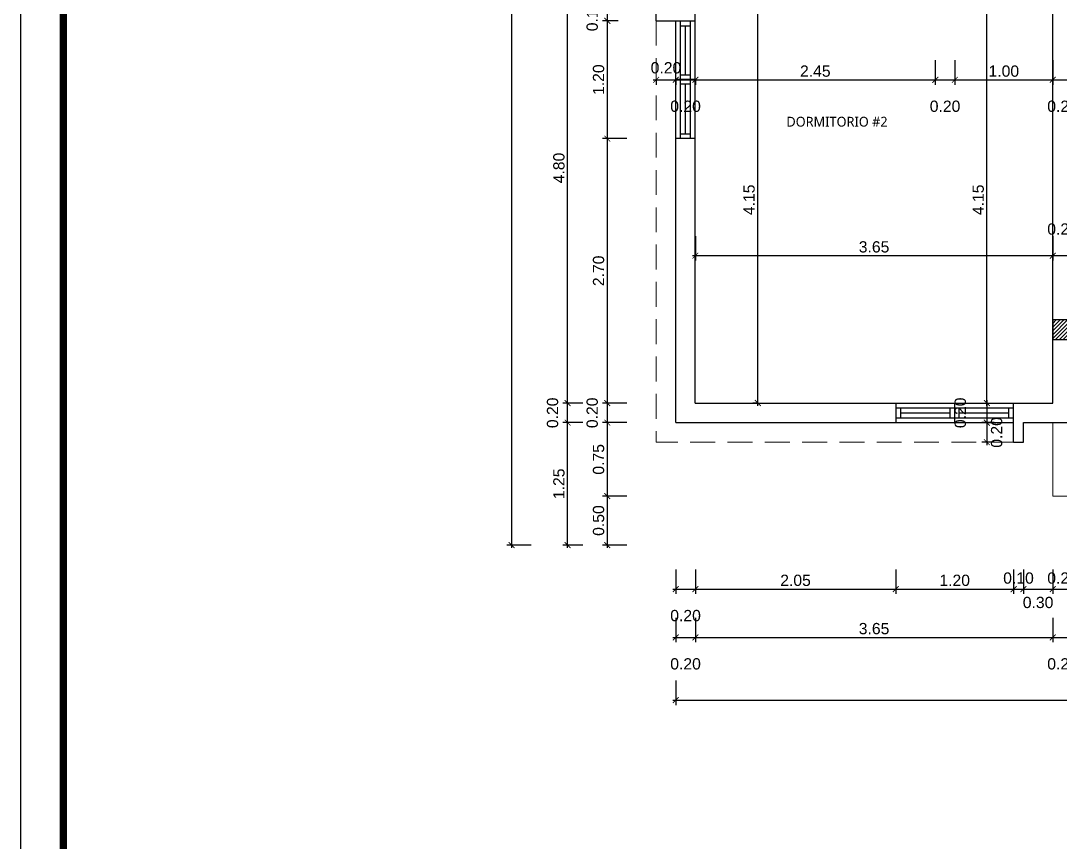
# Model space of a CAD drawing. Header units: feet. Extents: x -417 to 46, y -646 to -218.
# Drawn here: x -112.25 to -101.64, y -294.77 to -286.38 of the extents above; entities that cross this region are included whole.
import ezdxf

# ---------------------------------------------------------------- set-up
doc = ezdxf.new("R2010")
doc.units = ezdxf.units.FT
doc.header["$MEASUREMENT"] = 0
doc.linetypes.add('DASHED', pattern=[19.05, 12.7, -6.35])
for name, color, linetype, lineweight in [('A-GENM', 8, 'Continuous', 9), ('A-WALL', 4, 'Continuous', 25), ('DIM-COTAS', 1, 'Continuous', 5), ('Piso', 8, 'Continuous', 9), ('TXT', 2, 'Continuous', 9), ('vuelo', 251, 'DASHED', 13)]:
    doc.layers.add(name, color=color, linetype=linetype, lineweight=lineweight)
for name, color, linetype in [('columna', 9, 'Continuous'), ('DIM', 10, 'Continuous'), ('MARCO', 7, 'Continuous'), ('PERT-VENT', 2, 'Continuous')]:
    doc.layers.add(name, color=color, linetype=linetype)
doc.styles.add('ads', font='trebuc.ttf', dxfattribs={"height": 0.14})
doc.styles.get("Standard").update_dxf_attribs({"font": 'arial.ttf', "height": 0.115})
doc.dimstyles.new('KEILY', dxfattribs={"dimtxt": 0.115, "dimasz": 0.06, "dimexe": 0.05, "dimexo": 0.2, "dimgap": 0.03, "dimtad": 1, "dimzin": 1, "dimdsep": 46, "dimtxsty": 'Standard', "dimblk": 'ARCHTICK', "dimcen": 2.5, "dimdle": 0.03, "dimclrd": 256, "dimclre": 256, "dimclrt": 7, "dimadec": 0, "dimazin": 0, "dimtfac": 1, "dimtmove": 2, "dimatfit": 3, "dimfxl": 0.2, "dimfxlon": 1, "dimtolj": 1, "dimtzin": 1, "dimarcsym": 0})

# ---------------------------------------------------------------- blocks, each defined once
blk = doc.blocks.new('A$C72735B25')
at = {"layer": 'PERT-VENT', "extrusion": (-1.27878e-17, -1.31713e-15, -1)}
for p, q in [((0, 0), (0, 1.203)), ((0.05, 0), (0.05, 1.203)), ((0.15, 0), (0.15, 1.203)), ((0.2, 0), (0.2, 1.203)), ((0.1, 0.648), (0.1, 1.149)), ((0.15, 0.648), (0.05, 0.648)), ((0.2, 0.602), (0, 0.602)), ((0.15, 0.555), (0.05, 0.555)), ((0.1, 0.05), (0.1, 0.555)), ((0.05, 0.05), (0.15, 0.05))]:
    blk.add_line(p, q, dxfattribs=at)
at = {"layer": 'PERT-VENT', "extrusion": (-1.27878e-17, 1.31713e-15, -1)}
blk.add_line((0.05, 1.153), (0.15, 1.153), dxfattribs=at)
blk = doc.blocks.new('_ArchTick')
at = {"layer": 'DIM-COTAS', "color": 0, "const_width": 0.15}
blk.add_lwpolyline([(-0.5, -0.5), (0.5, 0.5)], dxfattribs=at)
blk = doc.blocks.new('*D194')
at = {"layer": 'Defpoints', "color": 0, "transparency": 16777216}
for p in [(-106.263, -286.379), (-105.952, -286.279), (-105.952, -286.379)]:
    blk.add_point(p, dxfattribs=at)
at = {"layer": 'DIM', "lineweight": -2, "transparency": 16777216}
for p, q in [((-106.263, -286.249), (-106.263, -286.409)), ((-106.152, -286.279), (-106.313, -286.279)), ((-106.152, -286.379), (-106.313, -286.379))]:
    blk.add_line(p, q, dxfattribs=at)
at = {"layer": 'DIM', "lineweight": -2, "transparency": 16777216, "xscale": 0.06, "yscale": 0.06, "zscale": 0.06}
for p, rotation in [((-106.263, -286.279), 90), ((-106.263, -286.379), 270)]:
    blk.add_blockref('_ArchTick', p, dxfattribs=dict(at, rotation=rotation))
at = {"layer": 'DIM', "color": 7, "transparency": 16777216, "insert": (-106.417, -286.329), "char_height": 0.115, "attachment_point": 5, "rotation": 90}
blk.add_mtext('\\A1;0.10', dxfattribs=at)
blk = doc.blocks.new('*D195')
at = {"layer": 'Defpoints', "color": 0, "transparency": 16777216}
for p in [(-105.952, -286.379), (-106.263, -287.582), (-105.752, -287.582)]:
    blk.add_point(p, dxfattribs=at)
at = {"layer": 'DIM', "lineweight": -2, "transparency": 16777216}
for p, q in [((-106.152, -286.379), (-106.313, -286.379)), ((-106.263, -286.349), (-106.263, -287.612)), ((-106.063, -287.582), (-106.313, -287.582))]:
    blk.add_line(p, q, dxfattribs=at)
at = {"layer": 'DIM', "lineweight": -2, "transparency": 16777216, "xscale": 0.06, "yscale": 0.06, "zscale": 0.06}
for p, rotation in [((-106.263, -286.379), 90), ((-106.263, -287.582), 270)]:
    blk.add_blockref('_ArchTick', p, dxfattribs=dict(at, rotation=rotation))
at = {"layer": 'DIM', "color": 7, "transparency": 16777216, "insert": (-106.352, -286.98), "char_height": 0.115, "attachment_point": 5, "rotation": 90}
blk.add_mtext('\\A1;1.20', dxfattribs=at)
blk = doc.blocks.new('*D196')
at = {"layer": 'Defpoints', "color": 0, "transparency": 16777216}
for p in [(-105.752, -287.582), (-106.263, -290.282), (-105.552, -290.282)]:
    blk.add_point(p, dxfattribs=at)
at = {"layer": 'DIM', "lineweight": -2, "transparency": 16777216}
for p, q in [((-106.063, -287.582), (-106.313, -287.582)), ((-106.263, -287.552), (-106.263, -290.312)), ((-106.063, -290.282), (-106.313, -290.282))]:
    blk.add_line(p, q, dxfattribs=at)
at = {"layer": 'DIM', "lineweight": -2, "transparency": 16777216, "xscale": 0.06, "yscale": 0.06, "zscale": 0.06}
for p, rotation in [((-106.263, -287.582), 90), ((-106.263, -290.282), 270)]:
    blk.add_blockref('_ArchTick', p, dxfattribs=dict(at, rotation=rotation))
at = {"layer": 'DIM', "color": 7, "transparency": 16777216, "insert": (-106.352, -288.932), "char_height": 0.115, "attachment_point": 5, "rotation": 90}
blk.add_mtext('\\A1;2.70', dxfattribs=at)
blk = doc.blocks.new('*D197')
at = {"layer": 'Defpoints', "color": 0, "transparency": 16777216}
for p in [(-105.552, -290.282), (-106.263, -290.482), (-105.752, -290.482)]:
    blk.add_point(p, dxfattribs=at)
at = {"layer": 'DIM', "lineweight": -2, "transparency": 16777216}
for p, q in [((-106.063, -290.282), (-106.313, -290.282)), ((-106.263, -290.252), (-106.263, -290.512)), ((-106.063, -290.482), (-106.313, -290.482))]:
    blk.add_line(p, q, dxfattribs=at)
at = {"layer": 'DIM', "lineweight": -2, "transparency": 16777216, "xscale": 0.06, "yscale": 0.06, "zscale": 0.06}
for p, rotation in [((-106.263, -290.282), 90), ((-106.263, -290.482), 270)]:
    blk.add_blockref('_ArchTick', p, dxfattribs=dict(at, rotation=rotation))
at = {"layer": 'DIM', "color": 7, "transparency": 16777216, "insert": (-106.417, -290.382), "char_height": 0.115, "attachment_point": 5, "rotation": 90}
blk.add_mtext('\\A1;0.20', dxfattribs=at)
blk = doc.blocks.new('*D198')
at = {"layer": 'Defpoints', "color": 0, "transparency": 16777216}
for p in [(-105.752, -290.482), (-106.263, -291.232), (-101.902, -291.232)]:
    blk.add_point(p, dxfattribs=at)
at = {"layer": 'DIM', "lineweight": -2, "transparency": 16777216}
for p, q in [((-106.063, -290.482), (-106.313, -290.482)), ((-106.263, -290.452), (-106.263, -291.262)), ((-106.063, -291.232), (-106.313, -291.232))]:
    blk.add_line(p, q, dxfattribs=at)
at = {"layer": 'DIM', "lineweight": -2, "transparency": 16777216, "xscale": 0.06, "yscale": 0.06, "zscale": 0.06}
for p, rotation in [((-106.263, -290.482), 90), ((-106.263, -291.232), 270)]:
    blk.add_blockref('_ArchTick', p, dxfattribs=dict(at, rotation=rotation))
at = {"layer": 'DIM', "color": 7, "transparency": 16777216, "insert": (-106.352, -290.857), "char_height": 0.115, "attachment_point": 5, "rotation": 90}
blk.add_mtext('\\A1;0.75', dxfattribs=at)
blk = doc.blocks.new('*D199')
at = {"layer": 'Defpoints', "color": 0, "transparency": 16777216}
for p in [(-101.902, -291.232), (-106.263, -291.732), (-98.702, -291.732)]:
    blk.add_point(p, dxfattribs=at)
at = {"layer": 'DIM', "lineweight": -2, "transparency": 16777216}
for p, q in [((-106.063, -291.232), (-106.313, -291.232)), ((-106.263, -291.202), (-106.263, -291.762)), ((-106.063, -291.732), (-106.313, -291.732))]:
    blk.add_line(p, q, dxfattribs=at)
at = {"layer": 'DIM', "lineweight": -2, "transparency": 16777216, "xscale": 0.06, "yscale": 0.06, "zscale": 0.06}
for p, rotation in [((-106.263, -291.232), 90), ((-106.263, -291.732), 270)]:
    blk.add_blockref('_ArchTick', p, dxfattribs=dict(at, rotation=rotation))
at = {"layer": 'DIM', "color": 7, "transparency": 16777216, "insert": (-106.352, -291.482), "char_height": 0.115, "attachment_point": 5, "rotation": 90}
blk.add_mtext('\\A1;0.50', dxfattribs=at)
blk = doc.blocks.new('*D200')
at = {"layer": 'Defpoints', "color": 0, "transparency": 16777216}
for p in [(-106.668, -290.482), (-106.313, -290.482), (-106.313, -291.732)]:
    blk.add_point(p, dxfattribs=at)
at = {"layer": 'DIM', "lineweight": -2, "transparency": 16777216}
for p, q in [((-106.513, -290.482), (-106.718, -290.482)), ((-106.668, -291.762), (-106.668, -290.452)), ((-106.513, -291.732), (-106.718, -291.732))]:
    blk.add_line(p, q, dxfattribs=at)
at = {"layer": 'DIM', "lineweight": -2, "transparency": 16777216, "xscale": 0.06, "yscale": 0.06, "zscale": 0.06}
for p, rotation in [((-106.668, -290.482), 90), ((-106.668, -291.732), 270)]:
    blk.add_blockref('_ArchTick', p, dxfattribs=dict(at, rotation=rotation))
at = {"layer": 'DIM', "color": 7, "transparency": 16777216, "insert": (-106.757, -291.107), "char_height": 0.115, "attachment_point": 5, "rotation": 90}
blk.add_mtext('\\A1;1.25', dxfattribs=at)
blk = doc.blocks.new('*D201')
at = {"layer": 'Defpoints', "color": 0, "transparency": 16777216}
for p in [(-106.668, -290.282), (-106.313, -290.282), (-106.313, -290.482)]:
    blk.add_point(p, dxfattribs=at)
at = {"layer": 'DIM', "lineweight": -2, "transparency": 16777216}
for p, q in [((-106.513, -290.282), (-106.718, -290.282)), ((-106.668, -290.512), (-106.668, -290.252)), ((-106.513, -290.482), (-106.718, -290.482))]:
    blk.add_line(p, q, dxfattribs=at)
at = {"layer": 'DIM', "lineweight": -2, "transparency": 16777216, "xscale": 0.06, "yscale": 0.06, "zscale": 0.06}
for p, rotation in [((-106.668, -290.282), 90), ((-106.668, -290.482), 270)]:
    blk.add_blockref('_ArchTick', p, dxfattribs=dict(at, rotation=rotation))
at = {"layer": 'DIM', "color": 7, "transparency": 16777216, "insert": (-106.822, -290.382), "char_height": 0.115, "attachment_point": 5, "rotation": 90}
blk.add_mtext('\\A1;0.20', dxfattribs=at)
blk = doc.blocks.new('*D202')
at = {"layer": 'Defpoints', "color": 0, "transparency": 16777216}
for p in [(-106.668, -285.482), (-106.313, -285.482), (-106.313, -290.282)]:
    blk.add_point(p, dxfattribs=at)
at = {"layer": 'DIM', "lineweight": -2, "transparency": 16777216}
for p, q in [((-106.513, -285.482), (-106.718, -285.482)), ((-106.668, -290.312), (-106.668, -285.452)), ((-106.513, -290.282), (-106.718, -290.282))]:
    blk.add_line(p, q, dxfattribs=at)
at = {"layer": 'DIM', "lineweight": -2, "transparency": 16777216, "xscale": 0.06, "yscale": 0.06, "zscale": 0.06}
for p, rotation in [((-106.668, -285.482), 90), ((-106.668, -290.282), 270)]:
    blk.add_blockref('_ArchTick', p, dxfattribs=dict(at, rotation=rotation))
at = {"layer": 'DIM', "color": 7, "transparency": 16777216, "insert": (-106.757, -287.882), "char_height": 0.115, "attachment_point": 5, "rotation": 90}
blk.add_mtext('\\A1;4.80', dxfattribs=at)
blk = doc.blocks.new('*D208')
at = {"layer": 'Defpoints', "color": 0, "transparency": 16777216}
for p in [(-106.718, -279.332), (-107.24, -291.732), (-106.718, -291.732)]:
    blk.add_point(p, dxfattribs=at)
at = {"layer": 'DIM', "lineweight": -2, "transparency": 16777216}
for p, q in [((-107.04, -279.332), (-107.29, -279.332)), ((-107.24, -279.302), (-107.24, -291.762)), ((-107.04, -291.732), (-107.29, -291.732))]:
    blk.add_line(p, q, dxfattribs=at)
at = {"layer": 'DIM', "lineweight": -2, "transparency": 16777216, "xscale": 0.06, "yscale": 0.06, "zscale": 0.06}
for p, rotation in [((-107.24, -279.332), 90), ((-107.24, -291.732), 270)]:
    blk.add_blockref('_ArchTick', p, dxfattribs=dict(at, rotation=rotation))
at = {"layer": 'DIM', "color": 7, "transparency": 16777216, "insert": (-107.329, -285.532), "char_height": 0.115, "attachment_point": 5, "rotation": 90}
blk.add_mtext('\\A1;12.40', dxfattribs=at)
blk = doc.blocks.new('*D234')
at = {"layer": 'Defpoints', "color": 0, "transparency": 16777216}
for p in [(-105.364, -290.282), (-105.564, -290.482), (-105.364, -292.182)]:
    blk.add_point(p, dxfattribs=at)
at = {"layer": 'DIM', "lineweight": -2, "transparency": 16777216}
for p, q in [((-105.564, -291.982), (-105.564, -292.232)), ((-105.364, -291.982), (-105.364, -292.232)), ((-105.594, -292.182), (-105.334, -292.182))]:
    blk.add_line(p, q, dxfattribs=at)
at = {"layer": 'DIM', "lineweight": -2, "transparency": 16777216, "xscale": 0.06, "yscale": 0.06, "zscale": 0.06, "rotation": 180}
blk.add_blockref('_ArchTick', (-105.564, -292.182), dxfattribs=at)
at = {"layer": 'DIM', "lineweight": -2, "transparency": 16777216, "xscale": 0.06, "yscale": 0.06, "zscale": 0.06}
blk.add_blockref('_ArchTick', (-105.364, -292.182), dxfattribs=at)
at = {"layer": 'DIM', "color": 7, "transparency": 16777216, "insert": (-105.464, -292.453), "char_height": 0.115, "attachment_point": 5}
blk.add_mtext('\\A1;0.20', dxfattribs=at)
blk = doc.blocks.new('*D235')
at = {"layer": 'Defpoints', "color": 0, "transparency": 16777216}
for p in [(-105.364, -290.282), (-103.318, -290.482), (-103.318, -292.182)]:
    blk.add_point(p, dxfattribs=at)
at = {"layer": 'DIM', "lineweight": -2, "transparency": 16777216}
for p, q in [((-105.364, -291.982), (-105.364, -292.232)), ((-103.318, -291.982), (-103.318, -292.232)), ((-105.394, -292.182), (-103.288, -292.182))]:
    blk.add_line(p, q, dxfattribs=at)
at = {"layer": 'DIM', "lineweight": -2, "transparency": 16777216, "xscale": 0.06, "yscale": 0.06, "zscale": 0.06, "rotation": 180}
blk.add_blockref('_ArchTick', (-105.364, -292.182), dxfattribs=at)
at = {"layer": 'DIM', "lineweight": -2, "transparency": 16777216, "xscale": 0.06, "yscale": 0.06, "zscale": 0.06}
blk.add_blockref('_ArchTick', (-103.318, -292.182), dxfattribs=at)
at = {"layer": 'DIM', "color": 7, "transparency": 16777216, "insert": (-104.341, -292.093), "char_height": 0.115, "attachment_point": 5}
blk.add_mtext('\\A1;2.05', dxfattribs=at)
blk = doc.blocks.new('*D236')
at = {"layer": 'Defpoints', "color": 0, "transparency": 16777216}
for p in [(-103.318, -290.482), (-102.114, -290.682), (-102.114, -292.182)]:
    blk.add_point(p, dxfattribs=at)
at = {"layer": 'DIM', "lineweight": -2, "transparency": 16777216}
for p, q in [((-103.318, -291.982), (-103.318, -292.232)), ((-102.114, -291.982), (-102.114, -292.232)), ((-103.348, -292.182), (-102.084, -292.182))]:
    blk.add_line(p, q, dxfattribs=at)
at = {"layer": 'DIM', "lineweight": -2, "transparency": 16777216, "xscale": 0.06, "yscale": 0.06, "zscale": 0.06, "rotation": 180}
blk.add_blockref('_ArchTick', (-103.318, -292.182), dxfattribs=at)
at = {"layer": 'DIM', "lineweight": -2, "transparency": 16777216, "xscale": 0.06, "yscale": 0.06, "zscale": 0.06}
blk.add_blockref('_ArchTick', (-102.114, -292.182), dxfattribs=at)
at = {"layer": 'DIM', "color": 7, "transparency": 16777216, "insert": (-102.716, -292.093), "char_height": 0.115, "attachment_point": 5}
blk.add_mtext('\\A1;1.20', dxfattribs=at)
blk = doc.blocks.new('*D237')
at = {"layer": 'Defpoints', "color": 0, "transparency": 16777216}
for p in [(-102.114, -290.682), (-102.014, -290.682), (-102.014, -292.182)]:
    blk.add_point(p, dxfattribs=at)
at = {"layer": 'DIM', "lineweight": -2, "transparency": 16777216}
for p, q in [((-102.114, -291.982), (-102.114, -292.232)), ((-102.014, -291.982), (-102.014, -292.232)), ((-102.144, -292.182), (-101.984, -292.182))]:
    blk.add_line(p, q, dxfattribs=at)
at = {"layer": 'DIM', "lineweight": -2, "transparency": 16777216, "xscale": 0.06, "yscale": 0.06, "zscale": 0.06, "rotation": 180}
blk.add_blockref('_ArchTick', (-102.114, -292.182), dxfattribs=at)
at = {"layer": 'DIM', "lineweight": -2, "transparency": 16777216, "xscale": 0.06, "yscale": 0.06, "zscale": 0.06}
blk.add_blockref('_ArchTick', (-102.014, -292.182), dxfattribs=at)
at = {"layer": 'DIM', "color": 7, "transparency": 16777216, "insert": (-102.064, -292.07), "char_height": 0.115, "attachment_point": 5}
blk.add_mtext('\\A1;0.10', dxfattribs=at)
blk = doc.blocks.new('*D238')
at = {"layer": 'Defpoints', "color": 0, "transparency": 16777216}
for p in [(-101.714, -290.282), (-102.014, -290.682), (-101.714, -292.182)]:
    blk.add_point(p, dxfattribs=at)
at = {"layer": 'DIM', "lineweight": -2, "transparency": 16777216}
for p, q in [((-102.014, -291.982), (-102.014, -292.232)), ((-101.714, -291.982), (-101.714, -292.232)), ((-102.044, -292.182), (-101.684, -292.182))]:
    blk.add_line(p, q, dxfattribs=at)
at = {"layer": 'DIM', "lineweight": -2, "transparency": 16777216, "xscale": 0.06, "yscale": 0.06, "zscale": 0.06, "rotation": 180}
blk.add_blockref('_ArchTick', (-102.014, -292.182), dxfattribs=at)
at = {"layer": 'DIM', "lineweight": -2, "transparency": 16777216, "xscale": 0.06, "yscale": 0.06, "zscale": 0.06}
blk.add_blockref('_ArchTick', (-101.714, -292.182), dxfattribs=at)
at = {"layer": 'DIM', "color": 7, "transparency": 16777216, "insert": (-101.864, -292.319), "char_height": 0.115, "attachment_point": 5}
blk.add_mtext('\\A1;0.30', dxfattribs=at)
blk = doc.blocks.new('*D239')
at = {"layer": 'Defpoints', "color": 0, "transparency": 16777216}
for p in [(-101.714, -290.282), (-101.514, -290.482), (-101.514, -292.182)]:
    blk.add_point(p, dxfattribs=at)
at = {"layer": 'DIM', "lineweight": -2, "transparency": 16777216}
for p, q in [((-101.714, -291.982), (-101.714, -292.232)), ((-101.514, -291.982), (-101.514, -292.232)), ((-101.744, -292.182), (-101.484, -292.182))]:
    blk.add_line(p, q, dxfattribs=at)
at = {"layer": 'DIM', "lineweight": -2, "transparency": 16777216, "xscale": 0.06, "yscale": 0.06, "zscale": 0.06, "rotation": 180}
blk.add_blockref('_ArchTick', (-101.714, -292.182), dxfattribs=at)
at = {"layer": 'DIM', "lineweight": -2, "transparency": 16777216, "xscale": 0.06, "yscale": 0.06, "zscale": 0.06}
blk.add_blockref('_ArchTick', (-101.514, -292.182), dxfattribs=at)
at = {"layer": 'DIM', "color": 7, "transparency": 16777216, "insert": (-101.614, -292.07), "char_height": 0.115, "attachment_point": 5}
blk.add_mtext('\\A1;0.20', dxfattribs=at)
blk = doc.blocks.new('*D253')
at = {"layer": 'Defpoints', "color": 0, "transparency": 16777216}
for p in [(-105.564, -292.232), (-105.364, -292.232), (-105.364, -292.675)]:
    blk.add_point(p, dxfattribs=at)
at = {"layer": 'DIM', "lineweight": -2, "transparency": 16777216}
for p, q in [((-105.564, -292.475), (-105.564, -292.725)), ((-105.364, -292.475), (-105.364, -292.725)), ((-105.594, -292.675), (-105.334, -292.675))]:
    blk.add_line(p, q, dxfattribs=at)
at = {"layer": 'DIM', "lineweight": -2, "transparency": 16777216, "xscale": 0.06, "yscale": 0.06, "zscale": 0.06, "rotation": 180}
blk.add_blockref('_ArchTick', (-105.564, -292.675), dxfattribs=at)
at = {"layer": 'DIM', "lineweight": -2, "transparency": 16777216, "xscale": 0.06, "yscale": 0.06, "zscale": 0.06}
blk.add_blockref('_ArchTick', (-105.364, -292.675), dxfattribs=at)
at = {"layer": 'DIM', "color": 7, "transparency": 16777216, "insert": (-105.464, -292.946), "char_height": 0.115, "attachment_point": 5}
blk.add_mtext('\\A1;0.20', dxfattribs=at)
blk = doc.blocks.new('*D254')
at = {"layer": 'Defpoints', "color": 0, "transparency": 16777216}
for p in [(-101.714, -290.282), (-105.364, -292.232), (-101.714, -292.675)]:
    blk.add_point(p, dxfattribs=at)
at = {"layer": 'DIM', "lineweight": -2, "transparency": 16777216}
for p, q in [((-105.364, -292.475), (-105.364, -292.725)), ((-101.714, -292.475), (-101.714, -292.725)), ((-105.394, -292.675), (-101.684, -292.675))]:
    blk.add_line(p, q, dxfattribs=at)
at = {"layer": 'DIM', "lineweight": -2, "transparency": 16777216, "xscale": 0.06, "yscale": 0.06, "zscale": 0.06, "rotation": 180}
blk.add_blockref('_ArchTick', (-105.364, -292.675), dxfattribs=at)
at = {"layer": 'DIM', "lineweight": -2, "transparency": 16777216, "xscale": 0.06, "yscale": 0.06, "zscale": 0.06}
blk.add_blockref('_ArchTick', (-101.714, -292.675), dxfattribs=at)
at = {"layer": 'DIM', "color": 7, "transparency": 16777216, "insert": (-103.539, -292.586), "char_height": 0.115, "attachment_point": 5}
blk.add_mtext('\\A1;3.65', dxfattribs=at)
blk = doc.blocks.new('*D255')
at = {"layer": 'Defpoints', "color": 0, "transparency": 16777216}
for p in [(-101.714, -290.282), (-101.514, -290.482), (-101.514, -292.675)]:
    blk.add_point(p, dxfattribs=at)
at = {"layer": 'DIM', "lineweight": -2, "transparency": 16777216}
for p, q in [((-101.714, -292.475), (-101.714, -292.725)), ((-101.514, -292.475), (-101.514, -292.725)), ((-101.744, -292.675), (-101.484, -292.675))]:
    blk.add_line(p, q, dxfattribs=at)
at = {"layer": 'DIM', "lineweight": -2, "transparency": 16777216, "xscale": 0.06, "yscale": 0.06, "zscale": 0.06, "rotation": 180}
blk.add_blockref('_ArchTick', (-101.714, -292.675), dxfattribs=at)
at = {"layer": 'DIM', "lineweight": -2, "transparency": 16777216, "xscale": 0.06, "yscale": 0.06, "zscale": 0.06}
blk.add_blockref('_ArchTick', (-101.514, -292.675), dxfattribs=at)
at = {"layer": 'DIM', "color": 7, "transparency": 16777216, "insert": (-101.614, -292.946), "char_height": 0.115, "attachment_point": 5}
blk.add_mtext('\\A1;0.20', dxfattribs=at)
blk = doc.blocks.new('*D264')
at = {"layer": 'Defpoints', "color": 0, "transparency": 16777216}
for p in [(-105.564, -292.725), (-88.464, -292.725), (-88.464, -293.316)]:
    blk.add_point(p, dxfattribs=at)
at = {"layer": 'DIM', "lineweight": -2, "transparency": 16777216}
for p, q in [((-105.564, -293.116), (-105.564, -293.366)), ((-88.464, -293.116), (-88.464, -293.366)), ((-105.594, -293.316), (-88.434, -293.316))]:
    blk.add_line(p, q, dxfattribs=at)
at = {"layer": 'DIM', "lineweight": -2, "transparency": 16777216, "xscale": 0.06, "yscale": 0.06, "zscale": 0.06, "rotation": 180}
blk.add_blockref('_ArchTick', (-105.564, -293.316), dxfattribs=at)
at = {"layer": 'DIM', "lineweight": -2, "transparency": 16777216, "xscale": 0.06, "yscale": 0.06, "zscale": 0.06}
blk.add_blockref('_ArchTick', (-88.464, -293.316), dxfattribs=at)
at = {"layer": 'DIM', "color": 7, "transparency": 16777216, "insert": (-97.014, -293.227), "char_height": 0.115, "attachment_point": 5}
blk.add_mtext('\\A1;17.10', dxfattribs=at)
blk = doc.blocks.new('*D328')
at = {"layer": 'Defpoints', "color": 0, "transparency": 16777216}
for p in [(-105.764, -286.815), (-105.564, -286.815), (-105.564, -286.981)]:
    blk.add_point(p, dxfattribs=at)
at = {"layer": 'DIM', "lineweight": -2, "transparency": 16777216}
for p, q in [((-105.794, -286.981), (-105.534, -286.981)), ((-105.764, -286.981), (-105.764, -287.031)), ((-105.564, -286.981), (-105.564, -287.031))]:
    blk.add_line(p, q, dxfattribs=at)
at = {"layer": 'DIM', "lineweight": -2, "transparency": 16777216, "xscale": 0.06, "yscale": 0.06, "zscale": 0.06, "rotation": 180}
blk.add_blockref('_ArchTick', (-105.764, -286.981), dxfattribs=at)
at = {"layer": 'DIM', "lineweight": -2, "transparency": 16777216, "xscale": 0.06, "yscale": 0.06, "zscale": 0.06}
blk.add_blockref('_ArchTick', (-105.564, -286.981), dxfattribs=at)
at = {"layer": 'DIM', "color": 7, "transparency": 16777216, "insert": (-105.664, -286.859), "char_height": 0.115, "attachment_point": 5}
blk.add_mtext('\\A1;0.20', dxfattribs=at)
blk = doc.blocks.new('*D329')
at = {"layer": 'Defpoints', "color": 0, "transparency": 16777216}
for p in [(-105.564, -286.815), (-105.364, -286.815), (-105.364, -286.981)]:
    blk.add_point(p, dxfattribs=at)
at = {"layer": 'DIM', "lineweight": -2, "transparency": 16777216}
for p, q in [((-105.594, -286.981), (-105.334, -286.981)), ((-105.564, -286.981), (-105.564, -287.031)), ((-105.364, -286.981), (-105.364, -287.031))]:
    blk.add_line(p, q, dxfattribs=at)
at = {"layer": 'DIM', "lineweight": -2, "transparency": 16777216, "xscale": 0.06, "yscale": 0.06, "zscale": 0.06, "rotation": 180}
blk.add_blockref('_ArchTick', (-105.564, -286.981), dxfattribs=at)
at = {"layer": 'DIM', "lineweight": -2, "transparency": 16777216, "xscale": 0.06, "yscale": 0.06, "zscale": 0.06}
blk.add_blockref('_ArchTick', (-105.364, -286.981), dxfattribs=at)
at = {"layer": 'DIM', "color": 7, "transparency": 16777216, "insert": (-105.464, -287.252), "char_height": 0.115, "attachment_point": 5}
blk.add_mtext('\\A1;0.20', dxfattribs=at)
blk = doc.blocks.new('*D330')
at = {"layer": 'Defpoints', "color": 0, "transparency": 16777216}
for p in [(-102.914, -286.569), (-105.364, -286.815), (-102.914, -286.981)]:
    blk.add_point(p, dxfattribs=at)
at = {"layer": 'DIM', "lineweight": -2, "transparency": 16777216}
for p, q in [((-102.914, -286.781), (-102.914, -287.031)), ((-105.394, -286.981), (-102.884, -286.981)), ((-105.364, -286.981), (-105.364, -287.031))]:
    blk.add_line(p, q, dxfattribs=at)
at = {"layer": 'DIM', "lineweight": -2, "transparency": 16777216, "xscale": 0.06, "yscale": 0.06, "zscale": 0.06, "rotation": 180}
blk.add_blockref('_ArchTick', (-105.364, -286.981), dxfattribs=at)
at = {"layer": 'DIM', "lineweight": -2, "transparency": 16777216, "xscale": 0.06, "yscale": 0.06, "zscale": 0.06}
blk.add_blockref('_ArchTick', (-102.914, -286.981), dxfattribs=at)
at = {"layer": 'DIM', "color": 7, "transparency": 16777216, "insert": (-104.139, -286.893), "char_height": 0.115, "attachment_point": 5}
blk.add_mtext('\\A1;2.45', dxfattribs=at)
blk = doc.blocks.new('*D331')
at = {"layer": 'Defpoints', "color": 0, "transparency": 16777216}
for p in [(-102.914, -286.569), (-102.714, -286.569), (-102.714, -286.981)]:
    blk.add_point(p, dxfattribs=at)
at = {"layer": 'DIM', "lineweight": -2, "transparency": 16777216}
for p, q in [((-102.914, -286.781), (-102.914, -287.031)), ((-102.714, -286.781), (-102.714, -287.031)), ((-102.944, -286.981), (-102.684, -286.981))]:
    blk.add_line(p, q, dxfattribs=at)
at = {"layer": 'DIM', "lineweight": -2, "transparency": 16777216, "xscale": 0.06, "yscale": 0.06, "zscale": 0.06, "rotation": 180}
blk.add_blockref('_ArchTick', (-102.914, -286.981), dxfattribs=at)
at = {"layer": 'DIM', "lineweight": -2, "transparency": 16777216, "xscale": 0.06, "yscale": 0.06, "zscale": 0.06}
blk.add_blockref('_ArchTick', (-102.714, -286.981), dxfattribs=at)
at = {"layer": 'DIM', "color": 7, "transparency": 16777216, "insert": (-102.814, -287.252), "char_height": 0.115, "attachment_point": 5}
blk.add_mtext('\\A1;0.20', dxfattribs=at)
blk = doc.blocks.new('*D332')
at = {"layer": 'Defpoints', "color": 0, "transparency": 16777216}
for p in [(-102.714, -286.569), (-101.714, -286.523), (-101.714, -286.981)]:
    blk.add_point(p, dxfattribs=at)
at = {"layer": 'DIM', "lineweight": -2, "transparency": 16777216}
for p, q in [((-102.714, -286.781), (-102.714, -287.031)), ((-101.714, -286.781), (-101.714, -287.031)), ((-102.744, -286.981), (-101.684, -286.981))]:
    blk.add_line(p, q, dxfattribs=at)
at = {"layer": 'DIM', "lineweight": -2, "transparency": 16777216, "xscale": 0.06, "yscale": 0.06, "zscale": 0.06, "rotation": 180}
blk.add_blockref('_ArchTick', (-102.714, -286.981), dxfattribs=at)
at = {"layer": 'DIM', "lineweight": -2, "transparency": 16777216, "xscale": 0.06, "yscale": 0.06, "zscale": 0.06}
blk.add_blockref('_ArchTick', (-101.714, -286.981), dxfattribs=at)
at = {"layer": 'DIM', "color": 7, "transparency": 16777216, "insert": (-102.214, -286.893), "char_height": 0.115, "attachment_point": 5}
blk.add_mtext('\\A1;1.00', dxfattribs=at)
blk = doc.blocks.new('*D333')
at = {"layer": 'Defpoints', "color": 0, "transparency": 16777216}
for p in [(-101.714, -286.523), (-101.514, -286.523), (-101.514, -286.981)]:
    blk.add_point(p, dxfattribs=at)
at = {"layer": 'DIM', "lineweight": -2, "transparency": 16777216}
for p, q in [((-101.714, -286.781), (-101.714, -287.031)), ((-101.514, -286.781), (-101.514, -287.031)), ((-101.744, -286.981), (-101.484, -286.981))]:
    blk.add_line(p, q, dxfattribs=at)
at = {"layer": 'DIM', "lineweight": -2, "transparency": 16777216, "xscale": 0.06, "yscale": 0.06, "zscale": 0.06, "rotation": 180}
blk.add_blockref('_ArchTick', (-101.714, -286.981), dxfattribs=at)
at = {"layer": 'DIM', "lineweight": -2, "transparency": 16777216, "xscale": 0.06, "yscale": 0.06, "zscale": 0.06}
blk.add_blockref('_ArchTick', (-101.514, -286.981), dxfattribs=at)
at = {"layer": 'DIM', "color": 7, "transparency": 16777216, "insert": (-101.614, -287.252), "char_height": 0.115, "attachment_point": 5}
blk.add_mtext('\\A1;0.20', dxfattribs=at)
blk = doc.blocks.new('*D344')
at = {"layer": 'Defpoints', "color": 0, "transparency": 16777216}
for p in [(-105.364, -288.331), (-101.714, -288.331), (-101.714, -288.777)]:
    blk.add_point(p, dxfattribs=at)
at = {"layer": 'DIM', "lineweight": -2, "transparency": 16777216}
for p, q in [((-105.364, -288.577), (-105.364, -288.827)), ((-101.714, -288.577), (-101.714, -288.827)), ((-105.394, -288.777), (-101.684, -288.777))]:
    blk.add_line(p, q, dxfattribs=at)
at = {"layer": 'DIM', "lineweight": -2, "transparency": 16777216, "xscale": 0.06, "yscale": 0.06, "zscale": 0.06, "rotation": 180}
blk.add_blockref('_ArchTick', (-105.364, -288.777), dxfattribs=at)
at = {"layer": 'DIM', "lineweight": -2, "transparency": 16777216, "xscale": 0.06, "yscale": 0.06, "zscale": 0.06}
blk.add_blockref('_ArchTick', (-101.714, -288.777), dxfattribs=at)
at = {"layer": 'DIM', "color": 7, "transparency": 16777216, "insert": (-103.539, -288.688), "char_height": 0.115, "attachment_point": 5}
blk.add_mtext('\\A1;3.65', dxfattribs=at)
blk = doc.blocks.new('*D345')
at = {"layer": 'Defpoints', "color": 0, "transparency": 16777216}
for p in [(-101.714, -288.331), (-101.514, -288.777), (-101.514, -288.777)]:
    blk.add_point(p, dxfattribs=at)
at = {"layer": 'DIM', "lineweight": -2, "transparency": 16777216}
for p, q in [((-101.714, -288.577), (-101.714, -288.827)), ((-101.744, -288.777), (-101.484, -288.777)), ((-101.514, -288.777), (-101.514, -288.727))]:
    blk.add_line(p, q, dxfattribs=at)
at = {"layer": 'DIM', "lineweight": -2, "transparency": 16777216, "xscale": 0.06, "yscale": 0.06, "zscale": 0.06, "rotation": 180}
blk.add_blockref('_ArchTick', (-101.714, -288.777), dxfattribs=at)
at = {"layer": 'DIM', "lineweight": -2, "transparency": 16777216, "xscale": 0.06, "yscale": 0.06, "zscale": 0.06}
blk.add_blockref('_ArchTick', (-101.514, -288.777), dxfattribs=at)
at = {"layer": 'DIM', "color": 7, "transparency": 16777216, "insert": (-101.614, -288.506), "char_height": 0.115, "attachment_point": 5}
blk.add_mtext('\\A1;0.20', dxfattribs=at)
blk = doc.blocks.new('*D369')
at = {"layer": 'Defpoints', "color": 0, "transparency": 16777216}
for p in [(-104.726, -286.132), (-104.587, -286.132), (-104.587, -290.282)]:
    blk.add_point(p, dxfattribs=at)
at = {"layer": 'DIM', "lineweight": -2, "transparency": 16777216}
for p, q in [((-104.726, -286.132), (-104.776, -286.132)), ((-104.726, -290.312), (-104.726, -286.102)), ((-104.726, -290.282), (-104.776, -290.282))]:
    blk.add_line(p, q, dxfattribs=at)
at = {"layer": 'DIM', "lineweight": -2, "transparency": 16777216, "xscale": 0.06, "yscale": 0.06, "zscale": 0.06}
for p, rotation in [((-104.726, -286.132), 90), ((-104.726, -290.282), 270)]:
    blk.add_blockref('_ArchTick', p, dxfattribs=dict(at, rotation=rotation))
at = {"layer": 'DIM', "color": 7, "transparency": 16777216, "insert": (-104.815, -288.207), "char_height": 0.115, "attachment_point": 5, "rotation": 90}
blk.add_mtext('\\A1;4.15', dxfattribs=at)
blk = doc.blocks.new('*D377')
at = {"layer": 'Defpoints', "color": 0, "transparency": 16777216}
for p in [(-102.714, -286.132), (-102.387, -286.132), (-102.716, -290.282)]:
    blk.add_point(p, dxfattribs=at)
at = {"layer": 'DIM', "lineweight": -2, "transparency": 16777216}
for p, q in [((-102.514, -286.132), (-102.337, -286.132)), ((-102.387, -290.312), (-102.387, -286.102)), ((-102.516, -290.282), (-102.337, -290.282))]:
    blk.add_line(p, q, dxfattribs=at)
at = {"layer": 'DIM', "lineweight": -2, "transparency": 16777216, "xscale": 0.06, "yscale": 0.06, "zscale": 0.06}
for p, rotation in [((-102.387, -286.132), 90), ((-102.387, -290.282), 270)]:
    blk.add_blockref('_ArchTick', p, dxfattribs=dict(at, rotation=rotation))
at = {"layer": 'DIM', "color": 7, "transparency": 16777216, "insert": (-102.475, -288.207), "char_height": 0.115, "attachment_point": 5, "rotation": 90}
blk.add_mtext('\\A1;4.15', dxfattribs=at)
blk = doc.blocks.new('*D384')
at = {"layer": 'Defpoints', "color": 0, "transparency": 16777216}
for p in [(-102.716, -290.282), (-102.387, -290.482), (-102.114, -290.482)]:
    blk.add_point(p, dxfattribs=at)
at = {"layer": 'DIM', "lineweight": -2, "transparency": 16777216}
for p, q in [((-102.516, -290.282), (-102.337, -290.282)), ((-102.387, -290.252), (-102.387, -290.512)), ((-102.314, -290.482), (-102.437, -290.482))]:
    blk.add_line(p, q, dxfattribs=at)
at = {"layer": 'DIM', "lineweight": -2, "transparency": 16777216, "xscale": 0.06, "yscale": 0.06, "zscale": 0.06}
for p, rotation in [((-102.387, -290.282), 90), ((-102.387, -290.482), 270)]:
    blk.add_blockref('_ArchTick', p, dxfattribs=dict(at, rotation=rotation))
at = {"layer": 'DIM', "color": 7, "transparency": 16777216, "insert": (-102.658, -290.382), "char_height": 0.115, "attachment_point": 5, "rotation": 90}
blk.add_mtext('\\A1;0.20', dxfattribs=at)
blk = doc.blocks.new('*D385')
at = {"layer": 'Defpoints', "color": 0, "transparency": 16777216}
for p in [(-102.114, -290.482), (-102.387, -290.682), (-102.114, -290.682)]:
    blk.add_point(p, dxfattribs=at)
at = {"layer": 'DIM', "lineweight": -2, "transparency": 16777216}
for p, q in [((-102.314, -290.482), (-102.437, -290.482)), ((-102.387, -290.452), (-102.387, -290.712)), ((-102.314, -290.682), (-102.437, -290.682))]:
    blk.add_line(p, q, dxfattribs=at)
at = {"layer": 'DIM', "lineweight": -2, "transparency": 16777216, "xscale": 0.06, "yscale": 0.06, "zscale": 0.06}
for p, rotation in [((-102.387, -290.482), 90), ((-102.387, -290.682), 270)]:
    blk.add_blockref('_ArchTick', p, dxfattribs=dict(at, rotation=rotation))
at = {"layer": 'DIM', "color": 7, "transparency": 16777216, "insert": (-102.287, -290.582), "char_height": 0.115, "attachment_point": 5, "rotation": 90}
blk.add_mtext('\\A1;0.20', dxfattribs=at)
blk = doc.blocks.new('A$C012446DC')
at = {"layer": 'Piso'}
h = blk.add_hatch(dxfattribs=at)
h.set_pattern_fill('ANSI31', color=256, scale=0.008571, angle=180)
h.set_pattern_definition([(225, (206536.064322, 1154820.960068), (0.0192434059784, -0.0192434059784), [])])
h.paths.add_polyline_path([(0, 0), (0.2, 0), (0.2, 0.2), (0, 0.2)])
at = {"layer": 'columna'}
blk.add_lwpolyline([(0.2, 0.2), (0, 0.2), (0, 0), (0.2, 0)], close=True, dxfattribs=at)
blk = doc.blocks.new('A$C387E0859')
for p in [(0, 8.7), (3.2, 8.7), (0, 0), (3.2, 0), (6, 0), (9.2, 0)]:
    blk.add_blockref('A$C012446DC', p)

msp = doc.modelspace()

# ---------------------------------------------------------------- linework, layer by layer
at = {"layer": 'A-GENM'}
for p, q in [((-101.7143, -291.2321), (-101.7143, -290.4821)), ((-98.5143, -291.2321), (-101.7143, -291.2321))]:
    msp.add_line(p, q, dxfattribs=at)
at = {"layer": 'A-WALL'}
for p, q in [((-101.7143, -290.2821), (-101.7143, -285.2821)), ((-105.3643, -286.3785), (-105.3643, -285.4821)), ((-105.7643, -286.3785), (-105.7643, -286.2785)), ((-105.5643, -290.4821), (-105.5643, -287.5817)), ((-105.3643, -290.2821), (-105.3643, -287.5817)), ((-105.3643, -290.2821), (-103.3175, -290.2821)), ((-102.1143, -290.2821), (-101.7143, -290.2821)), ((-105.5643, -290.4821), (-103.3175, -290.4821)), ((-102.0143, -290.4821), (-101.5143, -290.4821)), ((-102.1143, -290.6821), (-102.0143, -290.6821))]:
    msp.add_line(p, q, dxfattribs=at)
at = {"layer": 'A-WALL', "extrusion": (-1.27878e-17, -1.31713e-15, -1)}
for p, q in [((-105.7643, -286.3785), (-105.3643, -286.3785)), ((-105.3643, -287.5817), (-105.5643, -287.5817)), ((-105.3643, -287.5817), (-105.5643, -287.5817))]:
    msp.add_line(p, q, dxfattribs=at)
at = {"layer": 'A-WALL', "extrusion": (-6.28888e-16, -1.93323e-15, -1)}
for p, q in [((-103.3175, -290.2821), (-103.3175, -290.4821)), ((-103.3175, -290.2821), (-103.3175, -290.4821)), ((-102.1143, -290.6821), (-102.1143, -290.2821)), ((-102.0143, -290.6821), (-102.0143, -290.4821))]:
    msp.add_line(p, q, dxfattribs=at)
at = {"layer": 'MARCO'}
msp.add_lwpolyline([(-112.2526, -275.7176), (-47.7526, -275.7176), (-47.7526, -317.7176), (-112.2526, -317.7176)], close=True, dxfattribs=at)
at = {"layer": 'MARCO', "const_width": 0.075}
msp.add_lwpolyline([(-54.925, -276.1516), (-111.8185, -276.1516), (-111.8185, -317.2836), (-54.925, -317.2836)], close=True, dxfattribs=at)
at = {"layer": 'vuelo', "ltscale": 0.02}
for p in [(-105.7643, -286.3785), (-102.1143, -290.6821)]:
    msp.add_line(p, (-105.7643, -290.6821), dxfattribs=at)

# ---------------------------------------------------------------- block references
msp.add_blockref('A$C387E0859', (-101.7143, -289.6321))
at = {"rotation": 270}
msp.add_blockref('A$C72735B25', (-103.3175, -290.2821), dxfattribs=at)

# ---------------------------------------------------------------- dimensions: what is measured, and where the dimension line sits
at = {"layer": 'DIM'}
for base, p1, p2, picture, middle in [((-107.2403, -291.7321), (-106.7183, -279.3321), (-106.7183, -291.7321), '*D208', (-107.329, -285.5321)), ((-106.6683, -285.4821), (-106.3129, -290.2821), (-106.3129, -285.4821), '*D202', (-106.757, -287.8821)), ((-106.2629, -286.3785), (-105.9524, -286.2785), (-105.9524, -286.3785), '*D194', (-106.4166, -286.3285)), ((-106.2629, -287.5817), (-105.9524, -286.3785), (-105.7524, -287.5817), '*D195', (-106.3516, -286.9801)), ((-106.2629, -290.2821), (-105.7524, -287.5817), (-105.5524, -290.2821), '*D196', (-106.3516, -288.9319)), ((-106.6683, -290.2821), (-106.3129, -290.4821), (-106.3129, -290.2821), '*D201', (-106.822, -290.3821)), ((-106.2629, -290.4821), (-105.5524, -290.2821), (-105.7524, -290.4821), '*D197', (-106.4166, -290.3821)), ((-102.3866, -290.4821), (-102.7159, -290.2821), (-102.1143, -290.4821), '*D384', (-102.6577, -290.3821)), ((-106.6683, -290.4821), (-106.3129, -291.7321), (-106.3129, -290.4821), '*D200', (-106.757, -291.1071)), ((-106.2629, -291.2321), (-105.7524, -290.4821), (-101.9024, -291.2321), '*D198', (-106.3516, -290.8571)), ((-106.2629, -291.7321), (-101.9024, -291.2321), (-98.7024, -291.7321), '*D199', (-106.3516, -291.4821))]:
    dim = msp.add_linear_dim(base=base, p1=p1, p2=p2, angle=90, dimstyle='KEILY', dxfattribs=at)
    dim.commit()
    dim.dimension.update_dxf_attribs({"geometry": picture, "text_midpoint": middle})
for base, p1, p2, picture, middle in [((-102.9143, -286.9813), (-105.3643, -286.815), (-102.9143, -286.5686), '*D330', (-104.1393, -286.8925)), ((-101.7143, -286.9813), (-102.7143, -286.5686), (-101.7143, -286.5228), '*D332', (-102.2143, -286.8925)), ((-101.5143, -286.9813), (-101.7143, -286.5228), (-101.5143, -286.5228), '*D333', (-101.6143, -287.2524)), ((-101.7143, -288.7768), (-105.3643, -288.3315), (-101.7143, -288.3315), '*D344', (-103.5393, -288.688)), ((-101.5143, -288.7768), (-101.7143, -288.3315), (-101.5143, -288.7768), '*D345', (-101.6143, -288.5056)), ((-105.3643, -292.1819), (-105.5643, -290.4821), (-105.3643, -290.2821), '*D234', (-105.4643, -292.4531)), ((-103.3175, -292.1819), (-105.3643, -290.2821), (-103.3175, -290.4821), '*D235', (-104.3409, -292.0932)), ((-101.7143, -292.6751), (-105.3643, -292.2319), (-101.7143, -290.2821), '*D254', (-103.5393, -292.5864)), ((-101.5143, -292.6751), (-101.7143, -290.2821), (-101.5143, -290.4821), '*D255', (-101.6143, -292.9463)), ((-102.1143, -292.1819), (-103.3175, -290.4821), (-102.1143, -290.6821), '*D236', (-102.7159, -292.0932)), ((-105.3643, -292.6751), (-105.5643, -292.2319), (-105.3643, -292.2319), '*D253', (-105.4643, -292.9463)), ((-88.4643, -293.316), (-105.5643, -292.7251), (-88.4643, -292.7251), '*D264', (-97.0143, -293.2273))]:
    dim = msp.add_linear_dim(base=base, p1=p1, p2=p2, dimstyle='KEILY', dxfattribs=at)
    dim.commit()
    dim.dimension.update_dxf_attribs({"geometry": picture, "text_midpoint": middle})
for base, p1, p2, picture, middle in [((-105.5643, -286.9813), (-105.7643, -286.815), (-105.5643, -286.815), '*D328', (-105.6643, -286.8593)), ((-101.7143, -292.1819), (-102.0143, -290.6821), (-101.7143, -290.2821), '*D238', (-101.8643, -292.3193)), ((-101.5143, -292.1819), (-101.7143, -290.2821), (-101.5143, -290.4821), '*D239', (-101.6143, -292.0698)), ((-102.0143, -292.1819), (-102.1143, -290.6821), (-102.0143, -290.6821), '*D237', (-102.0643, -292.0698))]:
    dim = msp.add_linear_dim(base=base, p1=p1, p2=p2, dimstyle='KEILY', dxfattribs=at)
    dim.commit()
    dim.dimension.update_dxf_attribs({"geometry": picture, "text_midpoint": middle, "dimtype": 160})
dim = msp.add_linear_dim(base=(-102.3866, -290.6821), p1=(-102.1143, -290.4821), p2=(-102.1143, -290.6821), angle=90, dimstyle='KEILY', dxfattribs=at)
dim.commit()
dim.dimension.update_dxf_attribs({"geometry": '*D385', "text_midpoint": (-102.2875, -290.5821), "dimtype": 160})

# ---------------------------------------------------------------- next in the draw order: texts
at = {"layer": 'TXT', "insert": (-103.9176, -287.3591), "char_height": 0.1, "width": 2.688, "attachment_point": 2, "style": 'ads', "bg_fill": 2}
msp.add_mtext('DORMITORIO #2', dxfattribs=at)

# ---------------------------------------------------------------- next in the draw order: block references
msp.add_blockref('A$C72735B25', (-105.5643, -287.5817))

# ---------------------------------------------------------------- next in the draw order: dimensions: what is measured, and where the dimension line sits
at = {"layer": 'DIM'}
for base, p1, p2, picture, middle in [((-104.726, -286.1321), (-104.5875, -290.2821), (-104.5875, -286.1321), '*D369', (-104.8147, -288.2071)), ((-102.3866, -286.1321), (-102.7159, -290.2821), (-102.7143, -286.1321), '*D377', (-102.4753, -288.2071))]:
    dim = msp.add_linear_dim(base=base, p1=p1, p2=p2, angle=90, dimstyle='KEILY', dxfattribs=at)
    dim.commit()
    dim.dimension.update_dxf_attribs({"geometry": picture, "text_midpoint": middle})
for base, p1, p2, picture, middle in [((-102.7143, -286.9813), (-102.9143, -286.5686), (-102.7143, -286.5686), '*D331', (-102.8143, -287.2524)), ((-105.3643, -286.9813), (-105.5643, -286.815), (-105.3643, -286.815), '*D329', (-105.4643, -287.2524))]:
    dim = msp.add_linear_dim(base=base, p1=p1, p2=p2, dimstyle='KEILY', dxfattribs=at)
    dim.commit()
    dim.dimension.update_dxf_attribs({"geometry": picture, "text_midpoint": middle})

doc.saveas('drawing.dxf')
